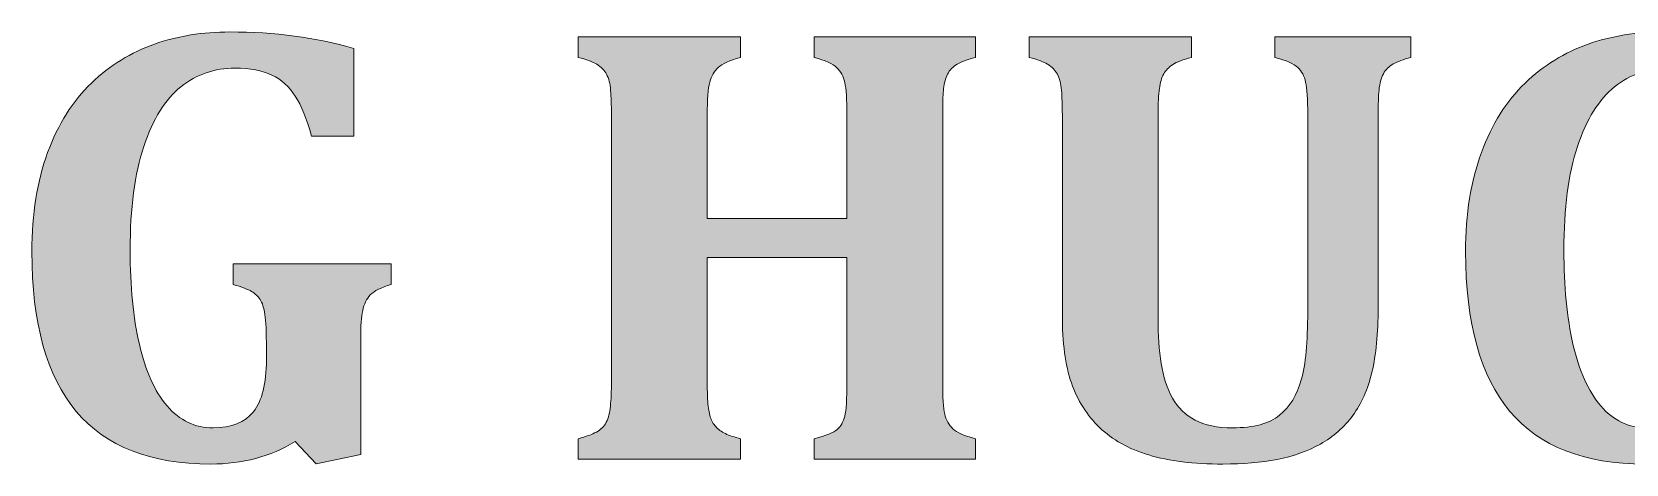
# Model space of a CAD drawing. Header units: inches. Extents: x 82 to 1005, y -733 to -347.
# Drawn here: x 272.7 to 412.8, y -733.4 to -695.4 of the extents above; entities that cross this region are included whole.
import ezdxf

# ---------------------------------------------------------------- set-up
doc = ezdxf.new("R2010")
doc.units = ezdxf.units.IN
doc.header["$MEASUREMENT"] = 0
doc.layers.add('Layer 1', color=7, linetype='Continuous')

# ---------------------------------------------------------------- blocks, each defined once
blk = doc.blocks.new('block 6')
at = {"layer": 'Layer 1', "true_color": 0x680b10}
h = blk.add_hatch(color=246, dxfattribs=at)
h.dxf.hatch_style = 2
edge = h.paths.add_edge_path()
edge.add_spline(control_points=[(301, -696.84), (301, -696.84), (301, -704.55), (301, -704.55), (301, -704.55), (297.28, -704.55), (297.28, -704.55), (296.86, -703.03), (296.39, -701.86), (295.85, -701.03), (295.32, -700.21), (294.63, -699.59), (293.79, -699.19), (292.95, -698.78), (291.87, -698.58), (290.54, -698.58), (288.75, -698.58), (287.17, -699.12), (285.79, -700.22), (284.41, -701.32), (283.33, -703.06), (282.53, -705.46), (281.73, -707.86), (281.33, -710.9), (281.33, -714.58), (281.33, -717.75), (281.6, -720.5), (282.14, -722.82), (282.67, -725.15), (283.48, -726.96), (284.58, -728.24), (285.68, -729.53), (287.03, -730.17), (288.64, -730.17), (290.24, -730.17), (291.41, -729.7), (292.17, -728.75), (292.93, -727.8), (293.31, -726.28), (293.31, -724.2), (293.31, -724.2), (293.31, -723.16), (293.31, -723.16), (293.31, -721.79), (293.27, -720.8), (293.18, -720.22), (293.09, -719.63), (292.95, -719.19), (292.76, -718.9), (292.57, -718.61), (292.32, -718.37), (292.01, -718.19), (291.7, -718.01), (291.16, -717.8), (290.38, -717.57), (290.38, -717.57), (290.38, -715.77), (290.38, -715.77), (290.38, -715.77), (304.29, -715.77), (304.29, -715.77), (304.29, -715.77), (304.29, -717.57), (304.29, -717.57), (303.39, -717.84), (302.77, -718.15), (302.44, -718.49), (302.12, -718.83), (301.9, -719.29), (301.78, -719.86), (301.66, -720.43), (301.6, -721.23), (301.6, -722.27), (301.6, -722.27), (301.6, -732.51), (301.6, -732.51), (301.6, -732.51), (297.69, -733.32), (297.69, -733.32), (297.69, -733.32), (295.84, -731.37), (295.84, -731.37), (293.69, -732.69), (291.21, -733.35), (288.42, -733.35), (283.14, -733.35), (279.19, -731.81), (276.59, -728.72), (273.99, -725.63), (272.69, -720.95), (272.69, -714.69), (272.69, -711.39), (273.16, -708.49), (274.08, -705.99), (275, -703.49), (276.28, -701.46), (277.92, -699.89), (279.56, -698.33), (281.41, -697.19), (283.47, -696.47), (285.52, -695.75), (287.73, -695.4), (290.08, -695.4), (294.05, -695.4), (297.69, -695.88), (301, -696.84)], knot_values=[0, 0, 0, 0, 1, 1, 1, 2, 2, 2, 3, 3, 3, 4, 4, 4, 5, 5, 5, 6, 6, 6, 7, 7, 7, 8, 8, 8, 9, 9, 9, 10, 10, 10, 11, 11, 11, 12, 12, 12, 13, 13, 13, 14, 14, 14, 15, 15, 15, 16, 16, 16, 17, 17, 17, 18, 18, 18, 19, 19, 19, 20, 20, 20, 21, 21, 21, 22, 22, 22, 23, 23, 23, 24, 24, 24, 25, 25, 25, 26, 26, 26, 27, 27, 27, 28, 28, 28, 29, 29, 29, 30, 30, 30, 31, 31, 31, 32, 32, 32, 33, 33, 33, 34, 34, 34, 35, 35, 35, 35], degree=3, periodic=1)
h = blk.add_hatch(color=246, dxfattribs=at)
h.dxf.hatch_style = 2
edge = h.paths.add_edge_path()
edge.add_spline(control_points=[(352.76, -726.1), (352.76, -727.49), (352.82, -728.45), (352.94, -728.96), (353.06, -729.48), (353.3, -729.91), (353.66, -730.25), (354.02, -730.6), (354.68, -730.89), (355.64, -731.12), (355.64, -731.12), (355.64, -732.92), (355.64, -732.92), (355.64, -732.92), (341.46, -732.92), (341.46, -732.92), (341.46, -732.92), (341.46, -731.12), (341.46, -731.12), (342.51, -730.85), (343.19, -730.58), (343.5, -730.31), (343.8, -730.04), (344.02, -729.65), (344.15, -729.15), (344.28, -728.66), (344.34, -727.64), (344.34, -726.1), (344.34, -726.1), (344.34, -715.2), (344.34, -715.2), (344.34, -715.2), (332.06, -715.2), (332.06, -715.2), (332.06, -715.2), (332.06, -726.1), (332.06, -726.1), (332.06, -726.73), (332.08, -727.32), (332.11, -727.86), (332.15, -728.41), (332.22, -728.85), (332.33, -729.19), (332.44, -729.54), (332.6, -729.83), (332.81, -730.06), (333.01, -730.3), (333.3, -730.5), (333.66, -730.68), (334.02, -730.85), (334.47, -731), (334.99, -731.12), (334.99, -731.12), (334.99, -732.92), (334.99, -732.92), (334.99, -732.92), (320.73, -732.92), (320.73, -732.92), (320.73, -732.92), (320.73, -731.12), (320.73, -731.12), (321.4, -730.94), (321.93, -730.75), (322.32, -730.54), (322.71, -730.33), (323, -730.04), (323.19, -729.67), (323.38, -729.3), (323.5, -728.83), (323.55, -728.26), (323.61, -727.69), (323.64, -726.97), (323.64, -726.1), (323.64, -726.1), (323.64, -702.68), (323.64, -702.68), (323.64, -701.83), (323.61, -701.11), (323.57, -700.53), (323.52, -699.95), (323.41, -699.48), (323.21, -699.12), (323.03, -698.76), (322.73, -698.46), (322.35, -698.24), (321.96, -698.01), (321.42, -697.81), (320.73, -697.63), (320.73, -697.63), (320.73, -695.83), (320.73, -695.83), (320.73, -695.83), (334.99, -695.83), (334.99, -695.83), (334.99, -695.83), (334.99, -697.63), (334.99, -697.63), (334.03, -697.9), (333.38, -698.2), (333.02, -698.52), (332.67, -698.85), (332.42, -699.28), (332.28, -699.81), (332.13, -700.35), (332.06, -701.31), (332.06, -702.71), (332.06, -702.71), (332.06, -711.78), (332.06, -711.78), (332.06, -711.78), (344.34, -711.78), (344.34, -711.78), (344.34, -711.78), (344.34, -702.71), (344.34, -702.71), (344.34, -701.33), (344.28, -700.37), (344.16, -699.84), (344.04, -699.31), (343.81, -698.87), (343.46, -698.54), (343.1, -698.2), (342.44, -697.9), (341.46, -697.63), (341.46, -697.63), (341.46, -695.83), (341.46, -695.83), (341.46, -695.83), (355.64, -695.83), (355.64, -695.83), (355.64, -695.83), (355.64, -697.63), (355.64, -697.63), (354.84, -697.84), (354.26, -698.07), (353.9, -698.32), (353.54, -698.56), (353.28, -698.87), (353.13, -699.26), (352.97, -699.63), (352.87, -700.06), (352.83, -700.53), (352.78, -701), (352.76, -701.73), (352.76, -702.71), (352.76, -702.71), (352.76, -726.1), (352.76, -726.1)], knot_values=[0, 0, 0, 0, 1, 1, 1, 2, 2, 2, 3, 3, 3, 4, 4, 4, 5, 5, 5, 6, 6, 6, 7, 7, 7, 8, 8, 8, 9, 9, 9, 10, 10, 10, 11, 11, 11, 12, 12, 12, 13, 13, 13, 14, 14, 14, 15, 15, 15, 16, 16, 16, 17, 17, 17, 18, 18, 18, 19, 19, 19, 20, 20, 20, 21, 21, 21, 22, 22, 22, 23, 23, 23, 24, 24, 24, 25, 25, 25, 26, 26, 26, 27, 27, 27, 28, 28, 28, 29, 29, 29, 30, 30, 30, 31, 31, 31, 32, 32, 32, 33, 33, 33, 34, 34, 34, 35, 35, 35, 36, 36, 36, 37, 37, 37, 38, 38, 38, 39, 39, 39, 40, 40, 40, 41, 41, 41, 42, 42, 42, 43, 43, 43, 44, 44, 44, 45, 45, 45, 46, 46, 46, 47, 47, 47, 48, 48, 48, 49, 49, 49, 49], degree=3, periodic=1)
h = blk.add_hatch(color=246, dxfattribs=at)
h.dxf.hatch_style = 2
edge = h.paths.add_edge_path()
edge.add_spline(control_points=[(384.85, -702.65), (384.85, -701.29), (384.79, -700.35), (384.67, -699.81), (384.55, -699.28), (384.32, -698.85), (383.98, -698.52), (383.63, -698.2), (382.96, -697.9), (381.97, -697.63), (381.97, -697.63), (381.97, -695.83), (381.97, -695.83), (381.97, -695.83), (393.92, -695.83), (393.92, -695.83), (393.92, -695.83), (393.92, -697.63), (393.92, -697.63), (393.27, -697.81), (392.75, -698), (392.37, -698.21), (391.99, -698.42), (391.7, -698.71), (391.5, -699.08), (391.31, -699.45), (391.18, -699.92), (391.12, -700.49), (391.07, -701.06), (391.04, -701.78), (391.04, -702.65), (391.04, -702.65), (391.04, -719.63), (391.04, -719.63), (391.04, -721.88), (390.86, -723.76), (390.5, -725.27), (390.14, -726.78), (389.58, -728.05), (388.82, -729.09), (388.05, -730.12), (387.11, -730.95), (385.98, -731.59), (384.84, -732.22), (383.57, -732.67), (382.16, -732.95), (380.75, -733.22), (379.16, -733.35), (377.4, -733.35), (374.83, -733.35), (372.66, -733.09), (370.88, -732.55), (369.11, -732.02), (367.66, -731.21), (366.55, -730.13), (365.44, -729.05), (364.61, -727.75), (364.08, -726.21), (363.54, -724.67), (363.28, -722.68), (363.28, -720.26), (363.28, -720.26), (363.28, -702.68), (363.28, -702.68), (363.28, -701.83), (363.25, -701.11), (363.21, -700.53), (363.16, -699.95), (363.05, -699.48), (362.85, -699.12), (362.67, -698.76), (362.37, -698.46), (361.99, -698.24), (361.6, -698.01), (361.06, -697.81), (360.37, -697.63), (360.37, -697.63), (360.37, -695.83), (360.37, -695.83), (360.37, -695.83), (374.63, -695.83), (374.63, -695.83), (374.63, -695.83), (374.63, -697.63), (374.63, -697.63), (373.89, -697.82), (373.34, -698.04), (372.99, -698.26), (372.64, -698.49), (372.37, -698.76), (372.19, -699.09), (372.01, -699.42), (371.88, -699.84), (371.81, -700.37), (371.73, -700.89), (371.7, -701.66), (371.7, -702.68), (371.7, -702.68), (371.7, -720.61), (371.7, -720.61), (371.7, -722.04), (371.79, -723.34), (371.97, -724.52), (372.15, -725.7), (372.48, -726.71), (372.96, -727.55), (373.44, -728.39), (374.11, -729.04), (374.96, -729.49), (375.81, -729.95), (376.91, -730.17), (378.25, -730.17), (380.09, -730.17), (381.47, -729.8), (382.38, -729.06), (383.28, -728.32), (383.92, -727.28), (384.29, -725.95), (384.66, -724.62), (384.85, -722.63), (384.85, -719.98), (384.85, -719.98), (384.85, -702.65), (384.85, -702.65)], knot_values=[0, 0, 0, 0, 1, 1, 1, 2, 2, 2, 3, 3, 3, 4, 4, 4, 5, 5, 5, 6, 6, 6, 7, 7, 7, 8, 8, 8, 9, 9, 9, 10, 10, 10, 11, 11, 11, 12, 12, 12, 13, 13, 13, 14, 14, 14, 15, 15, 15, 16, 16, 16, 17, 17, 17, 18, 18, 18, 19, 19, 19, 20, 20, 20, 21, 21, 21, 22, 22, 22, 23, 23, 23, 24, 24, 24, 25, 25, 25, 26, 26, 26, 27, 27, 27, 28, 28, 28, 29, 29, 29, 30, 30, 30, 31, 31, 31, 32, 32, 32, 33, 33, 33, 34, 34, 34, 35, 35, 35, 36, 36, 36, 37, 37, 37, 38, 38, 38, 39, 39, 39, 40, 40, 40, 41, 41, 41, 41], degree=3, periodic=1)
h = blk.add_hatch(color=246, dxfattribs=at)
h.dxf.hatch_style = 2
edge = h.paths.add_edge_path()
edge.add_spline(control_points=[(427.04, -696.84), (427.04, -696.84), (427.04, -704.55), (427.04, -704.55), (427.04, -704.55), (423.32, -704.55), (423.32, -704.55), (422.9, -703.03), (422.43, -701.86), (421.89, -701.03), (421.36, -700.21), (420.67, -699.59), (419.83, -699.19), (418.99, -698.78), (417.9, -698.58), (416.58, -698.58), (414.79, -698.58), (413.2, -699.12), (411.83, -700.22), (410.45, -701.32), (409.36, -703.06), (408.57, -705.46), (407.77, -707.86), (407.37, -710.9), (407.37, -714.58), (407.37, -717.75), (407.64, -720.5), (408.17, -722.82), (408.71, -725.15), (409.52, -726.96), (410.62, -728.24), (411.71, -729.53), (413.07, -730.17), (414.68, -730.17), (416.27, -730.17), (417.45, -729.7), (418.21, -728.75), (418.97, -727.8), (419.35, -726.28), (419.35, -724.2), (419.35, -724.2), (419.35, -723.16), (419.35, -723.16), (419.35, -721.79), (419.31, -720.8), (419.22, -720.22), (419.13, -719.63), (418.99, -719.19), (418.8, -718.9), (418.61, -718.61), (418.36, -718.37), (418.05, -718.19), (417.74, -718.01), (417.2, -717.8), (416.42, -717.57), (416.42, -717.57), (416.42, -715.77), (416.42, -715.77), (416.42, -715.77), (430.33, -715.77), (430.33, -715.77), (430.33, -715.77), (430.33, -717.57), (430.33, -717.57), (429.42, -717.84), (428.81, -718.15), (428.48, -718.49), (428.16, -718.83), (427.93, -719.29), (427.82, -719.86), (427.7, -720.43), (427.64, -721.23), (427.64, -722.27), (427.64, -722.27), (427.64, -732.51), (427.64, -732.51), (427.64, -732.51), (423.73, -733.32), (423.73, -733.32), (423.73, -733.32), (421.88, -731.37), (421.88, -731.37), (419.72, -732.69), (417.25, -733.35), (414.46, -733.35), (409.17, -733.35), (405.23, -731.81), (402.63, -728.72), (400.03, -725.63), (398.73, -720.95), (398.73, -714.69), (398.73, -711.39), (399.19, -708.49), (400.12, -705.99), (401.04, -703.49), (402.32, -701.46), (403.96, -699.89), (405.6, -698.33), (407.45, -697.19), (409.5, -696.47), (411.56, -695.75), (413.77, -695.4), (416.12, -695.4), (420.09, -695.4), (423.73, -695.88), (427.04, -696.84)], knot_values=[0, 0, 0, 0, 1, 1, 1, 2, 2, 2, 3, 3, 3, 4, 4, 4, 5, 5, 5, 6, 6, 6, 7, 7, 7, 8, 8, 8, 9, 9, 9, 10, 10, 10, 11, 11, 11, 12, 12, 12, 13, 13, 13, 14, 14, 14, 15, 15, 15, 16, 16, 16, 17, 17, 17, 18, 18, 18, 19, 19, 19, 20, 20, 20, 21, 21, 21, 22, 22, 22, 23, 23, 23, 24, 24, 24, 25, 25, 25, 26, 26, 26, 27, 27, 27, 28, 28, 28, 29, 29, 29, 30, 30, 30, 31, 31, 31, 32, 32, 32, 33, 33, 33, 34, 34, 34, 35, 35, 35, 35], degree=3, periodic=1)
at = {"layer": 'Layer 1', "lineweight": 0}
for points, knots in [([(301, -696.84), (301, -696.84), (301, -704.55), (301, -704.55), (301, -704.55), (297.28, -704.55), (297.28, -704.55), (296.86, -703.03), (296.39, -701.86), (295.85, -701.03), (295.32, -700.21), (294.63, -699.59), (293.79, -699.19), (292.95, -698.78), (291.87, -698.58), (290.54, -698.58), (288.75, -698.58), (287.17, -699.12), (285.79, -700.22), (284.41, -701.32), (283.33, -703.06), (282.53, -705.46), (281.73, -707.86), (281.33, -710.9), (281.33, -714.58), (281.33, -717.75), (281.6, -720.5), (282.14, -722.82), (282.67, -725.15), (283.48, -726.96), (284.58, -728.24), (285.68, -729.53), (287.03, -730.17), (288.64, -730.17), (290.24, -730.17), (291.41, -729.7), (292.17, -728.75), (292.93, -727.8), (293.31, -726.28), (293.31, -724.2), (293.31, -724.2), (293.31, -723.16), (293.31, -723.16), (293.31, -721.79), (293.27, -720.8), (293.18, -720.22), (293.09, -719.63), (292.95, -719.19), (292.76, -718.9), (292.57, -718.61), (292.32, -718.37), (292.01, -718.19), (291.7, -718.01), (291.16, -717.8), (290.38, -717.57), (290.38, -717.57), (290.38, -715.77), (290.38, -715.77), (290.38, -715.77), (304.29, -715.77), (304.29, -715.77), (304.29, -715.77), (304.29, -717.57), (304.29, -717.57), (303.39, -717.84), (302.77, -718.15), (302.44, -718.49), (302.12, -718.83), (301.9, -719.29), (301.78, -719.86), (301.66, -720.43), (301.6, -721.23), (301.6, -722.27), (301.6, -722.27), (301.6, -732.51), (301.6, -732.51), (301.6, -732.51), (297.69, -733.32), (297.69, -733.32), (297.69, -733.32), (295.84, -731.37), (295.84, -731.37), (293.69, -732.69), (291.21, -733.35), (288.42, -733.35), (283.14, -733.35), (279.19, -731.81), (276.59, -728.72), (273.99, -725.63), (272.69, -720.95), (272.69, -714.69), (272.69, -711.39), (273.16, -708.49), (274.08, -705.99), (275, -703.49), (276.28, -701.46), (277.92, -699.89), (279.56, -698.33), (281.41, -697.19), (283.47, -696.47), (285.52, -695.75), (287.73, -695.4), (290.08, -695.4), (294.05, -695.4), (297.69, -695.88), (301, -696.84)], [0, 0, 0, 0, 1, 1, 1, 2, 2, 2, 3, 3, 3, 4, 4, 4, 5, 5, 5, 6, 6, 6, 7, 7, 7, 8, 8, 8, 9, 9, 9, 10, 10, 10, 11, 11, 11, 12, 12, 12, 13, 13, 13, 14, 14, 14, 15, 15, 15, 16, 16, 16, 17, 17, 17, 18, 18, 18, 19, 19, 19, 20, 20, 20, 21, 21, 21, 22, 22, 22, 23, 23, 23, 24, 24, 24, 25, 25, 25, 26, 26, 26, 27, 27, 27, 28, 28, 28, 29, 29, 29, 30, 30, 30, 31, 31, 31, 32, 32, 32, 33, 33, 33, 34, 34, 34, 35, 35, 35, 35]), ([(352.76, -726.1), (352.76, -727.49), (352.82, -728.45), (352.94, -728.96), (353.06, -729.48), (353.3, -729.91), (353.66, -730.25), (354.02, -730.6), (354.68, -730.89), (355.64, -731.12), (355.64, -731.12), (355.64, -732.92), (355.64, -732.92), (355.64, -732.92), (341.46, -732.92), (341.46, -732.92), (341.46, -732.92), (341.46, -731.12), (341.46, -731.12), (342.51, -730.85), (343.19, -730.58), (343.5, -730.31), (343.8, -730.04), (344.02, -729.65), (344.15, -729.15), (344.28, -728.66), (344.34, -727.64), (344.34, -726.1), (344.34, -726.1), (344.34, -715.2), (344.34, -715.2), (344.34, -715.2), (332.06, -715.2), (332.06, -715.2), (332.06, -715.2), (332.06, -726.1), (332.06, -726.1), (332.06, -726.73), (332.08, -727.32), (332.11, -727.86), (332.15, -728.41), (332.22, -728.85), (332.33, -729.19), (332.44, -729.54), (332.6, -729.83), (332.81, -730.06), (333.01, -730.3), (333.3, -730.5), (333.66, -730.68), (334.02, -730.85), (334.47, -731), (334.99, -731.12), (334.99, -731.12), (334.99, -732.92), (334.99, -732.92), (334.99, -732.92), (320.73, -732.92), (320.73, -732.92), (320.73, -732.92), (320.73, -731.12), (320.73, -731.12), (321.4, -730.94), (321.93, -730.75), (322.32, -730.54), (322.71, -730.33), (323, -730.04), (323.19, -729.67), (323.38, -729.3), (323.5, -728.83), (323.55, -728.26), (323.61, -727.69), (323.64, -726.97), (323.64, -726.1), (323.64, -726.1), (323.64, -702.68), (323.64, -702.68), (323.64, -701.83), (323.61, -701.11), (323.57, -700.53), (323.52, -699.95), (323.41, -699.48), (323.21, -699.12), (323.03, -698.76), (322.73, -698.46), (322.35, -698.24), (321.96, -698.01), (321.42, -697.81), (320.73, -697.63), (320.73, -697.63), (320.73, -695.83), (320.73, -695.83), (320.73, -695.83), (334.99, -695.83), (334.99, -695.83), (334.99, -695.83), (334.99, -697.63), (334.99, -697.63), (334.03, -697.9), (333.38, -698.2), (333.02, -698.52), (332.67, -698.85), (332.42, -699.28), (332.28, -699.81), (332.13, -700.35), (332.06, -701.31), (332.06, -702.71), (332.06, -702.71), (332.06, -711.78), (332.06, -711.78), (332.06, -711.78), (344.34, -711.78), (344.34, -711.78), (344.34, -711.78), (344.34, -702.71), (344.34, -702.71), (344.34, -701.33), (344.28, -700.37), (344.16, -699.84), (344.04, -699.31), (343.81, -698.87), (343.46, -698.54), (343.1, -698.2), (342.44, -697.9), (341.46, -697.63), (341.46, -697.63), (341.46, -695.83), (341.46, -695.83), (341.46, -695.83), (355.64, -695.83), (355.64, -695.83), (355.64, -695.83), (355.64, -697.63), (355.64, -697.63), (354.84, -697.84), (354.26, -698.07), (353.9, -698.32), (353.54, -698.56), (353.28, -698.87), (353.13, -699.26), (352.97, -699.63), (352.87, -700.06), (352.83, -700.53), (352.78, -701), (352.76, -701.73), (352.76, -702.71), (352.76, -702.71), (352.76, -726.1), (352.76, -726.1)], [0, 0, 0, 0, 1, 1, 1, 2, 2, 2, 3, 3, 3, 4, 4, 4, 5, 5, 5, 6, 6, 6, 7, 7, 7, 8, 8, 8, 9, 9, 9, 10, 10, 10, 11, 11, 11, 12, 12, 12, 13, 13, 13, 14, 14, 14, 15, 15, 15, 16, 16, 16, 17, 17, 17, 18, 18, 18, 19, 19, 19, 20, 20, 20, 21, 21, 21, 22, 22, 22, 23, 23, 23, 24, 24, 24, 25, 25, 25, 26, 26, 26, 27, 27, 27, 28, 28, 28, 29, 29, 29, 30, 30, 30, 31, 31, 31, 32, 32, 32, 33, 33, 33, 34, 34, 34, 35, 35, 35, 36, 36, 36, 37, 37, 37, 38, 38, 38, 39, 39, 39, 40, 40, 40, 41, 41, 41, 42, 42, 42, 43, 43, 43, 44, 44, 44, 45, 45, 45, 46, 46, 46, 47, 47, 47, 48, 48, 48, 49, 49, 49, 49]), ([(384.85, -702.65), (384.85, -701.29), (384.79, -700.35), (384.67, -699.81), (384.55, -699.28), (384.32, -698.85), (383.98, -698.52), (383.63, -698.2), (382.96, -697.9), (381.97, -697.63), (381.97, -697.63), (381.97, -695.83), (381.97, -695.83), (381.97, -695.83), (393.92, -695.83), (393.92, -695.83), (393.92, -695.83), (393.92, -697.63), (393.92, -697.63), (393.27, -697.81), (392.75, -698), (392.37, -698.21), (391.99, -698.42), (391.7, -698.71), (391.5, -699.08), (391.31, -699.45), (391.18, -699.92), (391.12, -700.49), (391.07, -701.06), (391.04, -701.78), (391.04, -702.65), (391.04, -702.65), (391.04, -719.63), (391.04, -719.63), (391.04, -721.88), (390.86, -723.76), (390.5, -725.27), (390.14, -726.78), (389.58, -728.05), (388.82, -729.09), (388.05, -730.12), (387.11, -730.95), (385.98, -731.59), (384.84, -732.22), (383.57, -732.67), (382.16, -732.95), (380.75, -733.22), (379.16, -733.35), (377.4, -733.35), (374.83, -733.35), (372.66, -733.09), (370.88, -732.55), (369.11, -732.02), (367.66, -731.21), (366.55, -730.13), (365.44, -729.05), (364.61, -727.75), (364.08, -726.21), (363.54, -724.67), (363.28, -722.68), (363.28, -720.26), (363.28, -720.26), (363.28, -702.68), (363.28, -702.68), (363.28, -701.83), (363.25, -701.11), (363.21, -700.53), (363.16, -699.95), (363.05, -699.48), (362.85, -699.12), (362.67, -698.76), (362.37, -698.46), (361.99, -698.24), (361.6, -698.01), (361.06, -697.81), (360.37, -697.63), (360.37, -697.63), (360.37, -695.83), (360.37, -695.83), (360.37, -695.83), (374.63, -695.83), (374.63, -695.83), (374.63, -695.83), (374.63, -697.63), (374.63, -697.63), (373.89, -697.82), (373.34, -698.04), (372.99, -698.26), (372.64, -698.49), (372.37, -698.76), (372.19, -699.09), (372.01, -699.42), (371.88, -699.84), (371.81, -700.37), (371.73, -700.89), (371.7, -701.66), (371.7, -702.68), (371.7, -702.68), (371.7, -720.61), (371.7, -720.61), (371.7, -722.04), (371.79, -723.34), (371.97, -724.52), (372.15, -725.7), (372.48, -726.71), (372.96, -727.55), (373.44, -728.39), (374.11, -729.04), (374.96, -729.49), (375.81, -729.95), (376.91, -730.17), (378.25, -730.17), (380.09, -730.17), (381.47, -729.8), (382.38, -729.06), (383.28, -728.32), (383.92, -727.28), (384.29, -725.95), (384.66, -724.62), (384.85, -722.63), (384.85, -719.98), (384.85, -719.98), (384.85, -702.65), (384.85, -702.65)], [0, 0, 0, 0, 1, 1, 1, 2, 2, 2, 3, 3, 3, 4, 4, 4, 5, 5, 5, 6, 6, 6, 7, 7, 7, 8, 8, 8, 9, 9, 9, 10, 10, 10, 11, 11, 11, 12, 12, 12, 13, 13, 13, 14, 14, 14, 15, 15, 15, 16, 16, 16, 17, 17, 17, 18, 18, 18, 19, 19, 19, 20, 20, 20, 21, 21, 21, 22, 22, 22, 23, 23, 23, 24, 24, 24, 25, 25, 25, 26, 26, 26, 27, 27, 27, 28, 28, 28, 29, 29, 29, 30, 30, 30, 31, 31, 31, 32, 32, 32, 33, 33, 33, 34, 34, 34, 35, 35, 35, 36, 36, 36, 37, 37, 37, 38, 38, 38, 39, 39, 39, 40, 40, 40, 41, 41, 41, 41]), ([(427.04, -696.84), (427.04, -696.84), (427.04, -704.55), (427.04, -704.55), (427.04, -704.55), (423.32, -704.55), (423.32, -704.55), (422.9, -703.03), (422.43, -701.86), (421.89, -701.03), (421.36, -700.21), (420.67, -699.59), (419.83, -699.19), (418.99, -698.78), (417.9, -698.58), (416.58, -698.58), (414.79, -698.58), (413.2, -699.12), (411.83, -700.22), (410.45, -701.32), (409.36, -703.06), (408.57, -705.46), (407.77, -707.86), (407.37, -710.9), (407.37, -714.58), (407.37, -717.75), (407.64, -720.5), (408.17, -722.82), (408.71, -725.15), (409.52, -726.96), (410.62, -728.24), (411.71, -729.53), (413.07, -730.17), (414.68, -730.17), (416.27, -730.17), (417.45, -729.7), (418.21, -728.75), (418.97, -727.8), (419.35, -726.28), (419.35, -724.2), (419.35, -724.2), (419.35, -723.16), (419.35, -723.16), (419.35, -721.79), (419.31, -720.8), (419.22, -720.22), (419.13, -719.63), (418.99, -719.19), (418.8, -718.9), (418.61, -718.61), (418.36, -718.37), (418.05, -718.19), (417.74, -718.01), (417.2, -717.8), (416.42, -717.57), (416.42, -717.57), (416.42, -715.77), (416.42, -715.77), (416.42, -715.77), (430.33, -715.77), (430.33, -715.77), (430.33, -715.77), (430.33, -717.57), (430.33, -717.57), (429.42, -717.84), (428.81, -718.15), (428.48, -718.49), (428.16, -718.83), (427.93, -719.29), (427.82, -719.86), (427.7, -720.43), (427.64, -721.23), (427.64, -722.27), (427.64, -722.27), (427.64, -732.51), (427.64, -732.51), (427.64, -732.51), (423.73, -733.32), (423.73, -733.32), (423.73, -733.32), (421.88, -731.37), (421.88, -731.37), (419.72, -732.69), (417.25, -733.35), (414.46, -733.35), (409.17, -733.35), (405.23, -731.81), (402.63, -728.72), (400.03, -725.63), (398.73, -720.95), (398.73, -714.69), (398.73, -711.39), (399.19, -708.49), (400.12, -705.99), (401.04, -703.49), (402.32, -701.46), (403.96, -699.89), (405.6, -698.33), (407.45, -697.19), (409.5, -696.47), (411.56, -695.75), (413.77, -695.4), (416.12, -695.4), (420.09, -695.4), (423.73, -695.88), (427.04, -696.84)], [0, 0, 0, 0, 1, 1, 1, 2, 2, 2, 3, 3, 3, 4, 4, 4, 5, 5, 5, 6, 6, 6, 7, 7, 7, 8, 8, 8, 9, 9, 9, 10, 10, 10, 11, 11, 11, 12, 12, 12, 13, 13, 13, 14, 14, 14, 15, 15, 15, 16, 16, 16, 17, 17, 17, 18, 18, 18, 19, 19, 19, 20, 20, 20, 21, 21, 21, 22, 22, 22, 23, 23, 23, 24, 24, 24, 25, 25, 25, 26, 26, 26, 27, 27, 27, 28, 28, 28, 29, 29, 29, 30, 30, 30, 31, 31, 31, 32, 32, 32, 33, 33, 33, 34, 34, 34, 35, 35, 35, 35])]:
    blk.add_open_spline(points, degree=3, knots=knots, dxfattribs=at)
blk = doc.blocks.new('block 2')
at = {"layer": 'Layer 1'}
blk.add_blockref('block 6', (0, 0), dxfattribs=at)

msp = doc.modelspace()

# ---------------------------------------------------------------- block references
at = {"layer": 'Layer 1'}
msp.add_blockref('block 2', (0, 0), dxfattribs=at)

doc.saveas('drawing.dxf')
